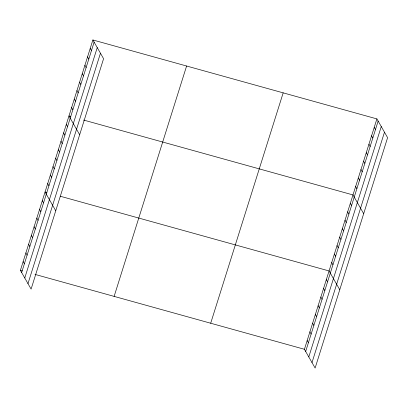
<?xml version="1.0" encoding="UTF-8"?>
<svg xmlns="http://www.w3.org/2000/svg" width="408" height="408" viewBox="0 0 408 408"><rect width="100%" height="100%" fill="white"/><g stroke="black" fill="none" stroke-linecap="round" stroke-linejoin="round"><path stroke-width="0.61" d="M92.881 39.964L103.581 58.716L31.1 289.094L20.4 270.336L92.881 39.964L376.9 118.907L387.6 137.664L315.119 368.036L304.419 349.284L35.006 274.395M21.644 272.513L94.126 42.141M24.761 277.986L97.247 47.608M27.979 283.621L100.46 53.249M114.128 296.387L186.609 66.014M210.691 323.233L283.178 92.856M304.419 349.284L376.9 118.907M305.663 351.461L378.145 121.084M308.785 356.934L381.266 126.556M311.998 362.569L384.479 132.192M70.788 116.494L68.962 115.984L79.662 134.742M83.569 120.044L352.981 194.932L363.681 213.685M46.869 192.515L45.043 192.01L55.743 210.763M60.262 196.238L329.062 270.953L339.762 289.711M20.4 270.336L22.226 270.846M374.243 127.357L375.488 129.535M371.586 135.803L372.83 137.981M368.929 144.248L370.173 146.426M366.272 152.694L367.516 154.877M363.615 161.145L364.854 163.322M360.958 169.59L362.197 171.768M358.3 178.036L359.54 180.214M355.638 186.487L356.883 188.664M350.324 203.378L351.569 205.556M347.667 211.823L348.911 214.006M345.01 220.274L346.254 222.452M342.353 228.72L343.597 230.897M339.696 237.165L340.935 239.343M337.039 245.616L338.278 247.794M334.382 254.062L335.621 256.239M331.719 262.507L332.964 264.685M326.324 279.659L327.568 281.836M323.59 288.359L324.829 290.542M320.851 297.065L322.09 299.243M318.113 305.765L319.352 307.948M315.374 314.471L316.618 316.649M312.635 323.172L313.88 325.349M309.896 331.877L311.141 334.055M307.158 340.578L308.402 342.756M90.224 48.409L91.468 50.587M87.567 56.855L88.806 59.032M84.91 65.306L86.149 67.483M82.253 73.751L83.492 75.929M79.596 82.197L80.835 84.374M76.933 90.642L78.178 92.825M74.276 99.093L75.521 101.271M71.619 107.539L72.864 109.716M66.305 124.435L67.549 126.613M63.648 132.881L64.892 135.058M60.991 141.326L62.23 143.504M58.334 149.772L59.573 151.954M55.677 158.222L56.916 160.4M53.015 166.668L54.259 168.846M50.357 175.114L51.602 177.291M47.7 183.564L48.945 185.742M42.305 200.71L43.549 202.888M39.566 209.416L40.81 211.594M36.827 218.117L38.072 220.294M34.093 226.822L35.333 229M31.355 235.523L32.594 237.701M28.616 244.229L29.855 246.406M25.877 252.929L27.117 255.107M23.139 261.635L24.383 263.813"/></g></svg>
